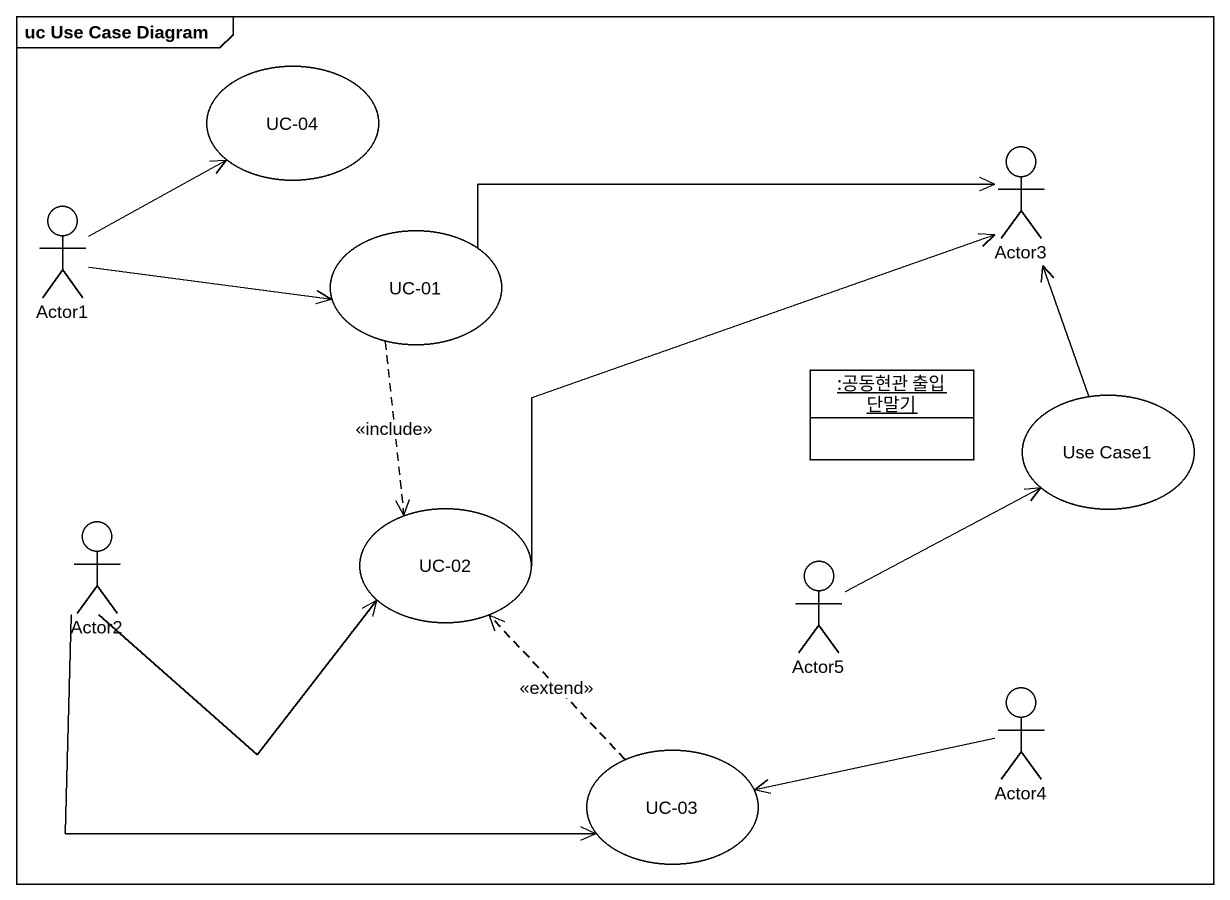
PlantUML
@startuml
mainframe uc Use Case Diagram
allowmixing
hide circle
hide empty members
usecase "UC-04" as UC_04
actor Actor3
actor Actor1
usecase "UC-01" as UC_01
object ":공동현관 출입 단말기" as 공동현관_출입_단말기
usecase "Use Case1" as Use_Case1
actor Actor2
usecase "UC-02" as UC_02
actor Actor5
actor Actor4
usecase "UC-03" as UC_03
Actor1 -up-> UC_04
Actor1 -right-> UC_01
UC_01 -right-> Actor3
UC_01 ..> UC_02 : <<include>>
Use_Case1 -up-> Actor3
Actor2 -right-> UC_02
Actor2 -right-> UC_03
UC_02 -up-> Actor3
Actor5 -up-> Use_Case1
Actor4 -left-> UC_03
UC_03 .up.> UC_02 : <<extend>>
@enduml
